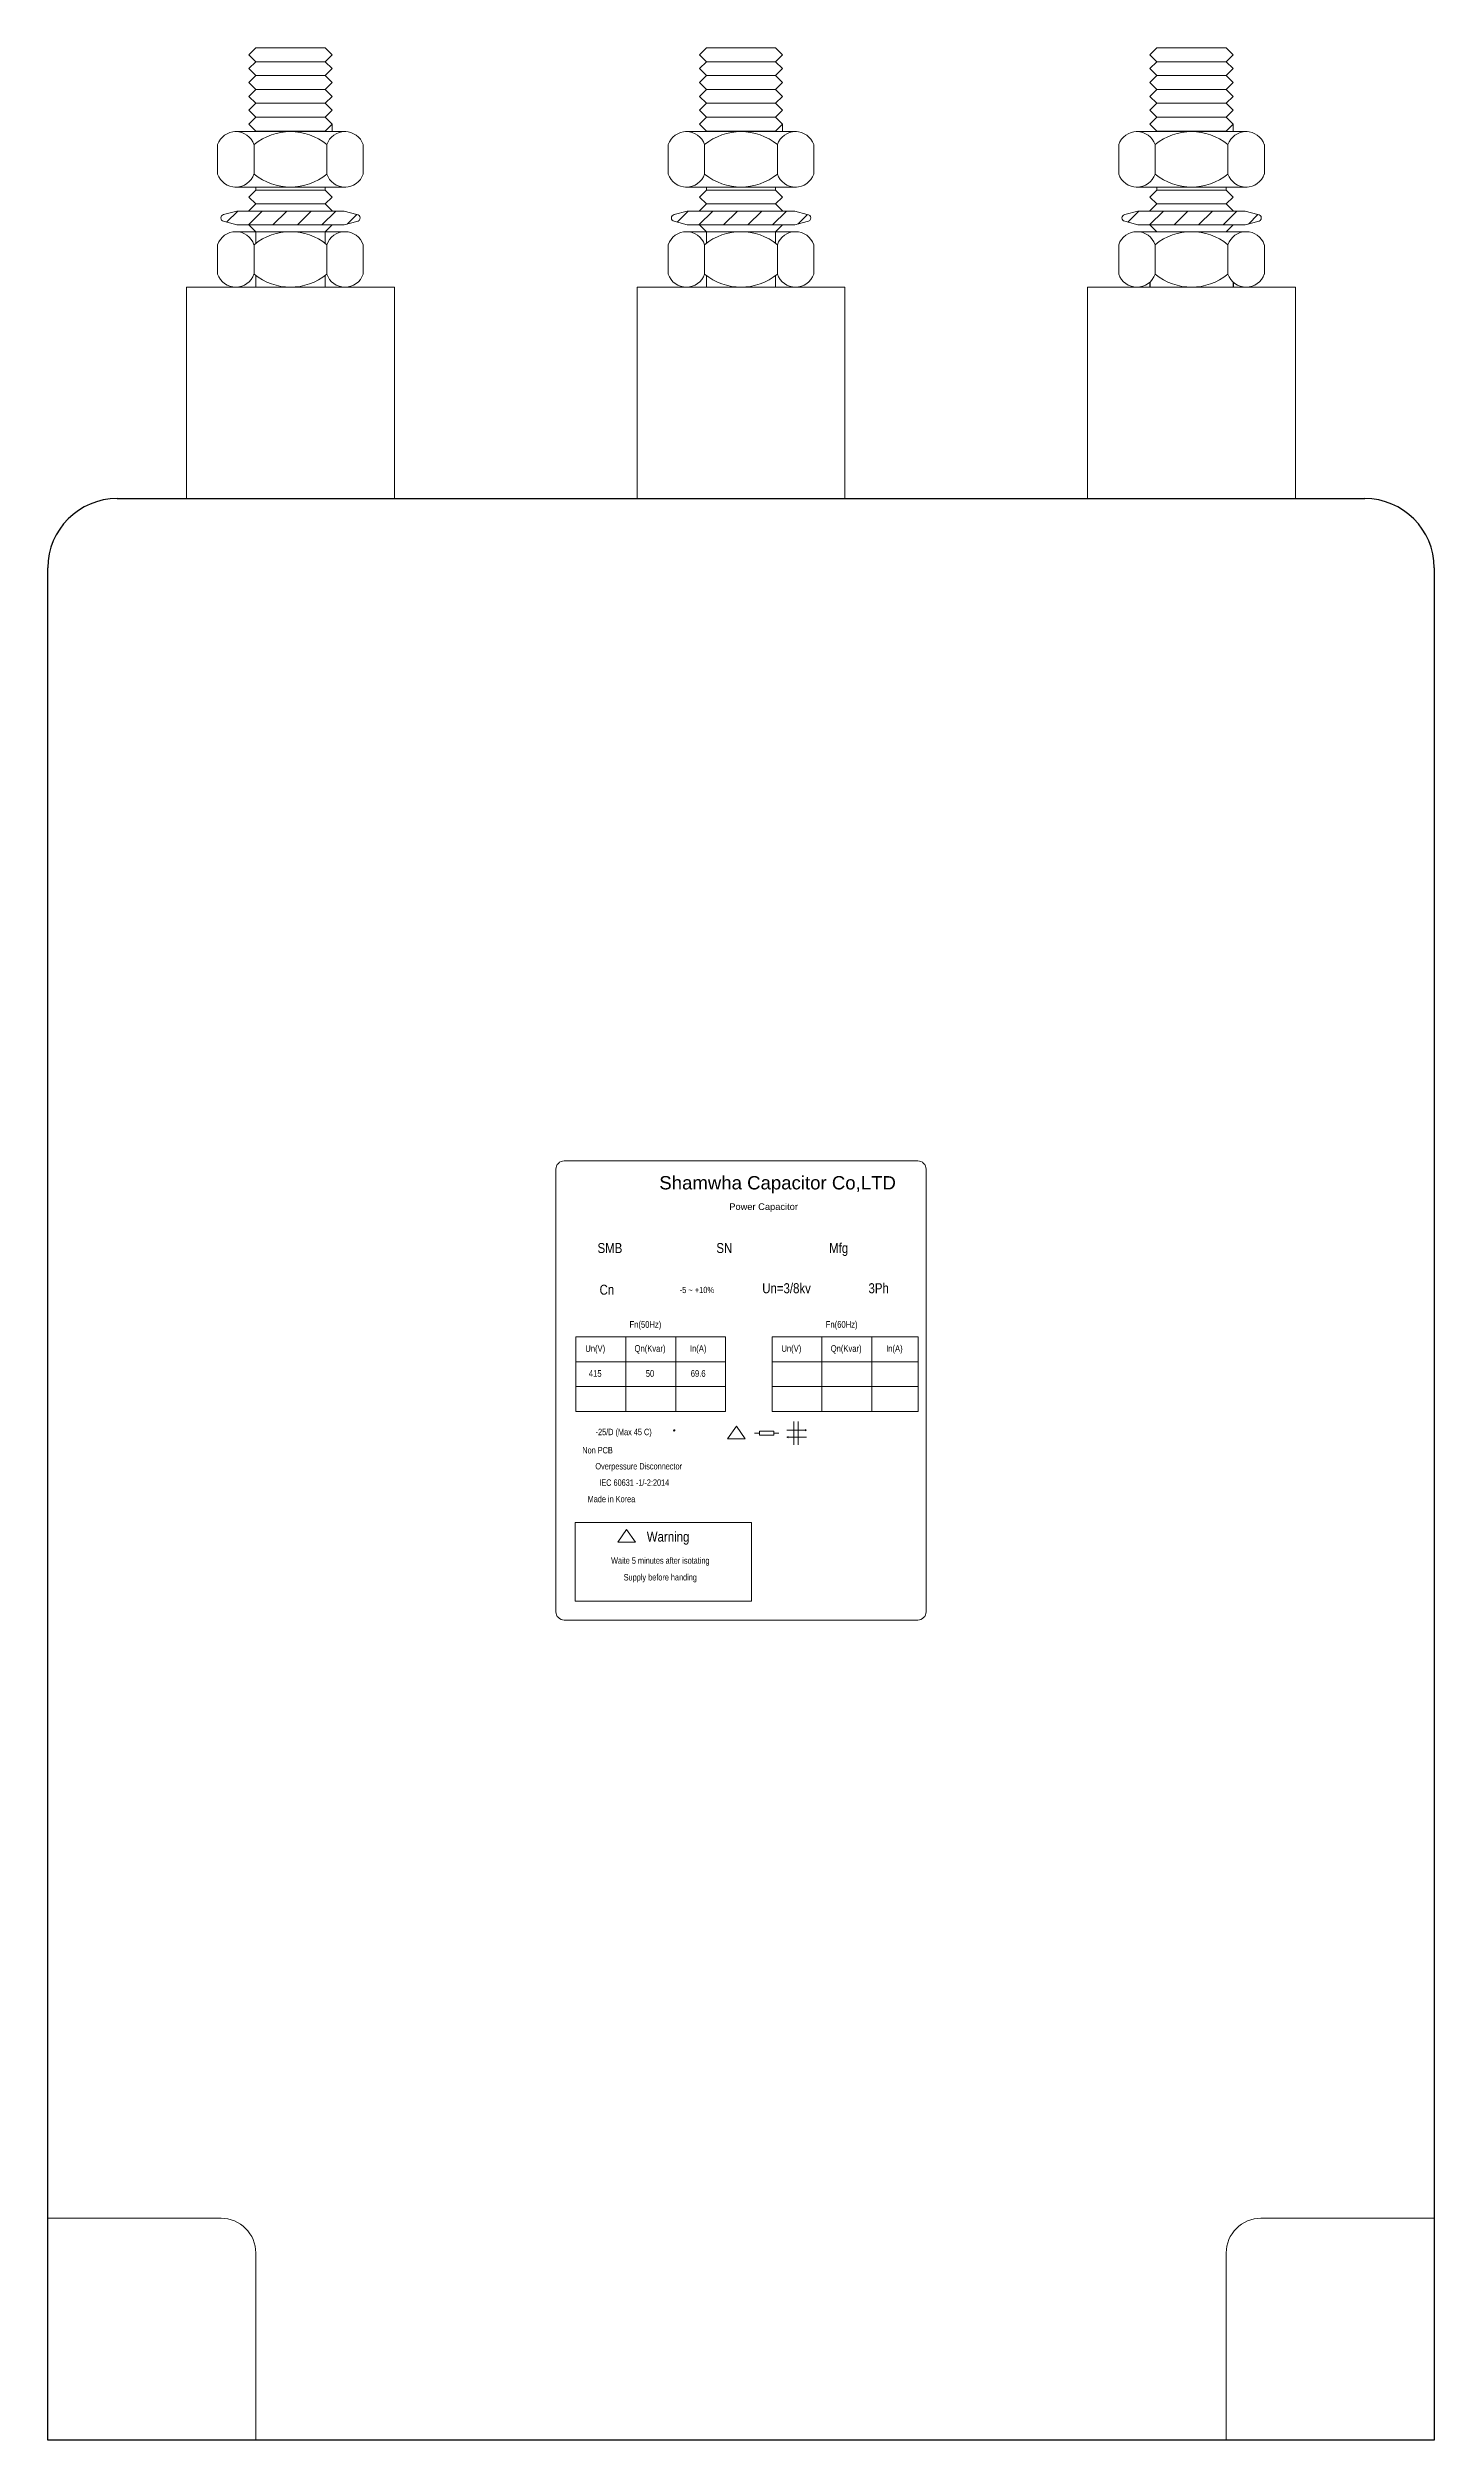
# Model space of a CAD drawing. Header units: millimetres. Extents: x 0 to 200, y 0 to 345.
import ezdxf
from ezdxf.enums import TextEntityAlignment as Align

# ---------------------------------------------------------------- set-up
doc = ezdxf.new("R2010")
doc.units = ezdxf.units.MM
doc.layers.add('00', color=7, linetype='Continuous', lineweight=0)
doc.styles.add('Helvetica-Narrow', font='txt')

# ---------------------------------------------------------------- blocks, each defined once
blk = doc.blocks.new('*U483')
at = {"lineweight": 5}
h = blk.add_hatch(dxfattribs=at)
h.set_pattern_fill('ANSI31', color=74, scale=20, style=0)
h.set_pattern_definition([(45, (-1139.0405, -869.7208), (-1.767767, 1.767767), [])])
h.paths.add_polyline_path([(-55.44, 107.01), (-57.25, 107.51), (-59.5, 107.51), (-72.75, 107.51), (-74.7, 106.99, 0.727937), (-74.7, 106.04), (-72.75, 105.51), (-70.5, 105.51), (-57.25, 105.51), (-55.44, 106.01, 1)])
h = blk.add_hatch(dxfattribs=at)
h.set_pattern_fill('ANSI31', color=74, scale=20, style=0)
h.set_pattern_definition([(45, (-1074.0405, -869.7208), (-1.767767, 1.767767), [])])
h.paths.add_polyline_path([(9.56, 107.01), (7.75, 107.51), (5.5, 107.51), (-7.75, 107.51), (-9.7, 106.99, 0.727937), (-9.7, 106.04), (-7.75, 105.51), (-5.5, 105.51), (7.75, 105.51), (9.56, 106.01, 1)])
h = blk.add_hatch(dxfattribs=at)
h.set_pattern_fill('ANSI31', color=74, scale=20, style=0)
h.set_pattern_definition([(45, (-1009.0405, -869.7208), (-1.767767, 1.767767), [])])
h.paths.add_polyline_path([(74.56, 107.01), (72.75, 107.51), (70.5, 107.51), (57.25, 107.51), (55.3, 106.99, 0.727937), (55.3, 106.04), (57.25, 105.51), (59.5, 105.51), (72.75, 105.51), (74.56, 106.01, 1)])
at = {"color": 74, "lineweight": 5}
for p, q in [((-70, 129.04), (-71, 130.04)), ((-70, 127.04), (-71, 128.04)), ((-60, 129.04), (-70, 129.04)), ((-60, 129.04), (-59, 130.04)), ((-60, 127.04), (-59, 128.04)), ((-5, 129.04), (-6, 130.04)), ((-5, 127.04), (-6, 128.04)), ((5, 129.04), (-5, 129.04)), ((5, 129.04), (6, 130.04)), ((5, 127.04), (6, 128.04)), ((60, 129.04), (59, 130.04)), ((60, 127.04), (59, 128.04)), ((70, 129.04), (60, 129.04)), ((70, 129.04), (71, 130.04)), ((70, 127.04), (71, 128.04)), ((-70, 125.04), (-71, 126.04)), ((-70, 125.04), (-71, 126.04)), ((-60, 127.04), (-70, 127.04)), ((-60, 125.04), (-70, 125.04)), ((-60, 125.04), (-70, 125.04)), ((-60, 125.04), (-59, 126.04)), ((-60, 125.04), (-59, 126.04)), ((-5, 125.04), (-6, 126.04)), ((-5, 125.04), (-6, 126.04)), ((5, 127.04), (-5, 127.04)), ((5, 125.04), (-5, 125.04)), ((5, 125.04), (-5, 125.04)), ((5, 125.04), (6, 126.04)), ((5, 125.04), (6, 126.04)), ((60, 125.04), (59, 126.04)), ((60, 125.04), (59, 126.04)), ((70, 127.04), (60, 127.04)), ((70, 125.04), (60, 125.04)), ((70, 125.04), (60, 125.04)), ((70, 125.04), (71, 126.04)), ((70, 125.04), (71, 126.04)), ((-70, 123.04), (-71, 124.04)), ((-70, 123.04), (-71, 124.04)), ((-70, 121.04), (-71, 122.04)), ((-60, 123.04), (-70, 123.04)), ((-60, 123.04), (-70, 123.04)), ((-60, 121.04), (-70, 121.04)), ((-60, 123.04), (-59, 124.04)), ((-60, 123.04), (-59, 124.04)), ((-60, 121.04), (-59, 122.04)), ((-5, 123.04), (-6, 124.04)), ((-5, 123.04), (-6, 124.04)), ((-5, 121.04), (-6, 122.04)), ((5, 123.04), (-5, 123.04)), ((5, 123.04), (-5, 123.04)), ((5, 121.04), (-5, 121.04)), ((5, 123.04), (6, 124.04)), ((5, 123.04), (6, 124.04)), ((5, 121.04), (6, 122.04)), ((60, 123.04), (59, 124.04)), ((60, 123.04), (59, 124.04)), ((60, 121.04), (59, 122.04)), ((70, 123.04), (60, 123.04)), ((70, 123.04), (60, 123.04)), ((70, 121.04), (60, 121.04)), ((70, 123.04), (71, 124.04)), ((70, 123.04), (71, 124.04)), ((70, 121.04), (71, 122.04)), ((-70, 119.04), (-71, 120.04)), ((-60, 119.04), (-70, 119.04)), ((-60, 119.04), (-59, 120.04)), ((-5, 119.04), (-6, 120.04)), ((5, 119.04), (-5, 119.04)), ((5, 119.04), (6, 120.04)), ((60, 119.04), (59, 120.04)), ((70, 119.04), (60, 119.04)), ((70, 119.04), (71, 120.04)), ((-70, 110.53), (-70, 110.96)), ((-60, 110.53), (-70, 110.53)), ((-60, 110.53), (-60, 110.96)), ((-5, 110.53), (-5, 110.96)), ((5, 110.53), (-5, 110.53)), ((5, 110.53), (5, 110.96)), ((60, 110.53), (60, 110.96)), ((70, 110.53), (60, 110.53)), ((70, 110.53), (70, 110.96)), ((-72.75, 107.51), (-74.65, 107)), ((-72.75, 107.51), (-70.5, 107.51)), ((-72.75, 107.51), (-57.25, 107.51)), ((-70, 108.53), (-71, 109.53)), ((-70.99, 107.51), (-71, 107.53)), ((-70.99, 107.51), (-71, 107.53)), ((-60, 108.53), (-70, 108.53)), ((-60, 108.53), (-59, 109.53)), ((-57.25, 107.51), (-59.5, 107.51)), ((-59.01, 107.51), (-59, 107.53)), ((-59.01, 107.51), (-59, 107.53)), ((-55.44, 107.01), (-57.25, 107.51)), ((-7.75, 107.51), (-9.65, 107)), ((-7.75, 107.51), (7.75, 107.51)), ((-7.75, 107.51), (-5.5, 107.51)), ((-5, 108.53), (-6, 109.53)), ((-5.99, 107.51), (-6, 107.53)), ((-5.99, 107.51), (-6, 107.53)), ((5, 108.53), (-5, 108.53)), ((5, 108.53), (6, 109.53)), ((7.75, 107.51), (5.5, 107.51)), ((5.99, 107.51), (6, 107.53)), ((5.99, 107.51), (6, 107.53)), ((9.56, 107.01), (7.75, 107.51)), ((57.25, 107.51), (55.35, 107)), ((57.25, 107.51), (59.5, 107.51)), ((57.25, 107.51), (72.75, 107.51)), ((60, 108.53), (59, 109.53)), ((59.01, 107.51), (59, 107.53)), ((59.01, 107.51), (59, 107.53)), ((70, 108.53), (60, 108.53)), ((70, 108.53), (71, 109.53)), ((72.75, 107.51), (70.5, 107.51)), ((70.99, 107.51), (71, 107.53)), ((70.99, 107.51), (71, 107.53)), ((74.56, 107.01), (72.75, 107.51)), ((-72.75, 105.51), (-74.65, 106.03)), ((-70.5, 105.51), (-72.75, 105.51)), ((-57.25, 105.51), (-72.75, 105.51)), ((-70, 104.53), (-71, 105.53)), ((-70, 104.53), (-70, 102.85)), ((-60, 104.53), (-70, 104.53)), ((-60, 104.53), (-70, 104.53)), ((-60, 104.53), (-59, 105.53)), ((-60, 104.53), (-59, 105.53)), ((-60, 104.53), (-60, 102.85)), ((-57.25, 105.51), (-59.5, 105.51)), ((-55.44, 106.01), (-57.25, 105.51)), ((-7.75, 105.51), (-9.65, 106.03)), ((7.75, 105.51), (-7.75, 105.51)), ((-5.5, 105.51), (-7.75, 105.51)), ((-5, 104.53), (-6, 105.53)), ((-5, 104.53), (-5, 102.85)), ((5, 104.53), (-5, 104.53)), ((5, 104.53), (-5, 104.53)), ((5, 104.53), (6, 105.53)), ((5, 104.53), (6, 105.53)), ((5, 104.53), (5, 102.85)), ((7.75, 105.51), (5.5, 105.51)), ((9.56, 106.01), (7.75, 105.51)), ((57.25, 105.51), (55.35, 106.03)), ((59.5, 105.51), (57.25, 105.51)), ((72.75, 105.51), (57.25, 105.51)), ((60, 104.53), (59, 105.53)), ((70, 104.53), (60, 104.53)), ((70, 104.53), (60, 104.53)), ((70, 104.53), (71, 105.53)), ((70, 104.53), (71, 105.53)), ((72.75, 105.51), (70.5, 105.51)), ((74.56, 106.01), (72.75, 105.51)), ((-75.5, 98.4), (-75.5, 102.65)), ((-54.5, 98.4), (-54.5, 102.65)), ((-10.5, 98.4), (-10.5, 102.65)), ((10.5, 98.4), (10.5, 102.65)), ((54.5, 98.4), (54.5, 102.65)), ((75.5, 98.4), (75.5, 102.65)), ((-70, 98.21), (-70, 96.53)), ((-60, 98.21), (-60, 96.53)), ((-5, 98.21), (-5, 96.53)), ((5, 98.21), (5, 96.53)), ((-50, 96.53), (-80, 96.53)), ((-80, 96.53), (-80, 66.04)), ((-50, 66.04), (-50, 96.53)), ((-50, 66.04), (-50, 94.53)), ((15, 96.53), (-15, 96.53)), ((-15, 96.53), (-15, 66.04)), ((-15, 96.53), (-15, 66.04)), ((-15, 96.53), (-15, 66.04)), ((15, 66.04), (15, 96.53)), ((15, 66.04), (15, 96.53)), ((15, 66.04), (15, 96.53)), ((15, 66.04), (15, 94.53)), ((15, 66.04), (15, 94.53)), ((15, 66.04), (15, 94.53)), ((80, 96.53), (50, 96.53)), ((50, 96.53), (50, 66.04)), ((50, 96.53), (50, 66.04)), ((50, 96.53), (50, 66.04)), ((80, 66.04), (80, 96.53)), ((80, 66.04), (80, 96.53)), ((80, 66.04), (80, 96.53)), ((80, 66.04), (80, 94.53)), ((80, 66.04), (80, 94.53)), ((80, 66.04), (80, 94.53)), ((-65, 66.04), (-50, 66.04)), ((0, 66.04), (15, 66.04)), ((0, 66.04), (15, 66.04)), ((0, 66.04), (15, 66.04)), ((65, 66.04), (80, 66.04)), ((65, 66.04), (80, 66.04)), ((65, 66.04), (80, 66.04))]:
    blk.add_line(p, q, dxfattribs=at)
at = {"color": 74}
for p, q in [((59, 97.26), (59, 96.53)), ((71.01, 97.24), (71.01, 96.53)), ((-90, 66.04), (90, 66.04)), ((-90, 66.04), (90, 66.04)), ((-100, -213.96), (-100, 56.04)), ((100, 56.04), (100, -213.96)), ((100, -213.96), (-100, -213.96))]:
    blk.add_line(p, q, dxfattribs=at)
at = {"lineweight": 9}
for p, q in [((-16.62, -54.83), (-16.62, -65.63)), ((-9.42, -54.83), (-9.42, -65.63)), ((11.68, -54.83), (11.68, -65.63)), ((18.88, -54.83), (18.88, -65.63)), ((-23.82, -58.43), (-2.22, -58.43)), ((25.54, -58.43), (4.48, -58.43)), ((-23.82, -62.03), (-2.22, -62.03)), ((25.54, -62.03), (4.48, -62.03)), ((-23.82, -65.63), (-2.22, -65.63)), ((2.67, -68.73), (1.95, -68.73)), ((25.54, -65.63), (4.48, -65.63)), ((4.74, -68.73), (5.46, -68.73)), ((6.6, -68.29), (9.45, -68.29)), ((7.64, -67.06), (7.64, -70.43)), ((8.27, -67.06), (8.27, -70.43)), ((9.45, -68.29), (9.25, -68.19)), ((9.45, -68.29), (9.25, -68.39)), ((9.45, -68.29), (9.28, -68.29)), ((9.45, -68.29), (9.28, -68.29)), ((-1.93, -69.56), (0.6, -69.56)), ((6.6, -69.3), (6.8, -69.2)), ((9.45, -69.3), (6.6, -69.3)), ((6.6, -69.3), (6.77, -69.3)), ((6.6, -69.3), (6.8, -69.4)), ((6.6, -69.3), (6.77, -69.3))]:
    blk.add_line(p, q, dxfattribs=at)
at = {"color": 1, "lineweight": 9}
blk.add_line((-17.76, -84.45), (-15.23, -84.45), dxfattribs=at)
at = {"lineweight": 9}
blk.add_lwpolyline([(-25.5, -95.69), (25.5, -95.69, 0.414214), (26.7, -94.49), (26.7, -30.68, 0.414214), (25.5, -29.48), (-25.5, -29.48, 0.414214), (-26.7, -30.68), (-26.7, -94.49, 0.414214)], format="xyb", close=True, dxfattribs=at)
for points in [[(-23.82, -65.63), (-2.22, -65.63), (-2.22, -54.83), (-23.82, -54.83)], [(25.54, -65.63), (4.48, -65.63), (4.48, -54.83), (25.54, -54.83)], [(2.67, -69.02), (4.74, -69.02), (4.74, -68.44), (2.67, -68.44)], [(-23.93, -92.98), (1.52, -92.98), (1.52, -81.64), (-23.93, -81.64)]]:
    blk.add_lwpolyline(points, close=True, dxfattribs=at)
for points in [[(-1.93, -69.56), (-0.67, -67.74)], [(0.6, -69.56), (-0.67, -67.74)]]:
    blk.add_lwpolyline(points, dxfattribs=at)
at = {"color": 1, "lineweight": 9}
for points in [[(-17.76, -84.45), (-16.5, -82.62)], [(-15.23, -84.45), (-16.5, -82.62)]]:
    blk.add_lwpolyline(points, dxfattribs=at)
at = {"color": 8, "lineweight": 9}
for points in [[(-100, -181.96), (-75, -181.96, -0.414214), (-70, -186.96), (-70, -213.96)], [(100, -181.96), (75, -181.96, 0.414214), (70, -186.96), (70, -213.96)]]:
    blk.add_lwpolyline(points, format="xyb", dxfattribs=at)
at = {"lineweight": 9}
blk.add_circle((-9.63, -68.35), 0.105, dxfattribs=at)
at = {"color": 74, "lineweight": 5}
for centre, start, end in [((-74.54, 106.51), 102.246, 257.754), ((-55.44, 106.51), 270, 90), ((-9.54, 106.51), 102.246, 257.754), ((9.56, 106.51), 270, 90), ((55.46, 106.51), 102.246, 257.754), ((74.56, 106.51), 270, 90)]:
    blk.add_arc(centre, 0.5, start, end, dxfattribs=at)
at = {"color": 74}
for centre, start, end in [((-90, 56.04), 90, 180), ((90, 56.04), 0, 90)]:
    blk.add_arc(centre, 10, start, end, dxfattribs=at)
at = {"layer": '00', "color": 74, "lineweight": 5}
for p, q in [((-71, 130.04), (-70, 131.04)), ((-71, 128.04), (-70, 129.04)), ((-70, 131.04), (-60, 131.04)), ((-70, 129.04), (-60, 129.04)), ((-59, 130.04), (-60, 131.04)), ((-59, 128.04), (-60, 129.04)), ((-6, 130.04), (-5, 131.04)), ((-6, 128.04), (-5, 129.04)), ((-5, 131.04), (5, 131.04)), ((-5, 129.04), (5, 129.04)), ((6, 130.04), (5, 131.04)), ((6, 128.04), (5, 129.04)), ((59, 130.04), (60, 131.04)), ((59, 128.04), (60, 129.04)), ((60, 131.04), (70, 131.04)), ((60, 129.04), (70, 129.04)), ((71, 130.04), (70, 131.04)), ((71, 128.04), (70, 129.04)), ((-71, 126.04), (-70, 127.04)), ((-71, 126.04), (-70, 127.04)), ((-71, 124.04), (-70, 125.04)), ((-71, 124.04), (-70, 125.04)), ((-70, 127.04), (-60, 127.04)), ((-70, 127.04), (-60, 127.04)), ((-70, 125.04), (-60, 125.04)), ((-70, 125.04), (-60, 125.04)), ((-59, 126.04), (-60, 127.04)), ((-59, 126.04), (-60, 127.04)), ((-59, 124.04), (-60, 125.04)), ((-59, 124.04), (-60, 125.04)), ((-6, 126.04), (-5, 127.04)), ((-6, 126.04), (-5, 127.04)), ((-6, 124.04), (-5, 125.04)), ((-6, 124.04), (-5, 125.04)), ((-5, 127.04), (5, 127.04)), ((-5, 127.04), (5, 127.04)), ((-5, 125.04), (5, 125.04)), ((-5, 125.04), (5, 125.04)), ((6, 126.04), (5, 127.04)), ((6, 126.04), (5, 127.04)), ((6, 124.04), (5, 125.04)), ((6, 124.04), (5, 125.04)), ((59, 126.04), (60, 127.04)), ((59, 126.04), (60, 127.04)), ((59, 124.04), (60, 125.04)), ((59, 124.04), (60, 125.04)), ((60, 127.04), (70, 127.04)), ((60, 127.04), (70, 127.04)), ((60, 125.04), (70, 125.04)), ((60, 125.04), (70, 125.04)), ((71, 126.04), (70, 127.04)), ((71, 126.04), (70, 127.04)), ((71, 124.04), (70, 125.04)), ((71, 124.04), (70, 125.04)), ((-71, 122.04), (-70, 123.04)), ((-71, 120.04), (-70, 121.04)), ((-70, 123.04), (-60, 123.04)), ((-70, 121.04), (-60, 121.04)), ((-59, 122.04), (-60, 123.04)), ((-59, 120.04), (-60, 121.04)), ((-6, 122.04), (-5, 123.04)), ((-6, 120.04), (-5, 121.04)), ((-5, 123.04), (5, 123.04)), ((-5, 121.04), (5, 121.04)), ((6, 122.04), (5, 123.04)), ((6, 120.04), (5, 121.04)), ((59, 122.04), (60, 123.04)), ((59, 120.04), (60, 121.04)), ((60, 123.04), (70, 123.04)), ((60, 121.04), (70, 121.04)), ((71, 122.04), (70, 123.04)), ((71, 120.04), (70, 121.04)), ((-57, 118.96), (-73, 118.96)), ((-73, 118.96), (-58.99, 118.96)), ((-59, 118.96), (-59, 120.04)), ((-8, 118.96), (6.01, 118.96)), ((8, 118.96), (-8, 118.96)), ((6, 118.96), (6, 120.04)), ((57, 118.96), (71.01, 118.96)), ((73, 118.96), (57, 118.96)), ((71, 118.96), (71, 120.04)), ((-75.5, 117.09), (-75.5, 112.84)), ((-70.25, 112.84), (-70.25, 117.09)), ((-59.75, 112.84), (-59.75, 117.09)), ((-54.5, 117.09), (-54.5, 112.84)), ((-10.5, 117.09), (-10.5, 112.84)), ((-5.25, 112.84), (-5.25, 117.09)), ((5.25, 112.84), (5.25, 117.09)), ((10.5, 117.09), (10.5, 112.84)), ((54.5, 117.09), (54.5, 112.84)), ((59.75, 112.84), (59.75, 117.09)), ((70.25, 112.84), (70.25, 117.09)), ((75.5, 117.09), (75.5, 112.84)), ((-57, 110.96), (-73, 110.96)), ((-71, 109.53), (-70, 110.53)), ((-70, 110.53), (-60, 110.53)), ((-59, 109.53), (-60, 110.53)), ((8, 110.96), (-8, 110.96)), ((-6, 109.53), (-5, 110.53)), ((-5, 110.53), (5, 110.53)), ((6, 109.53), (5, 110.53)), ((73, 110.96), (57, 110.96)), ((59, 109.53), (60, 110.53)), ((60, 110.53), (70, 110.53)), ((71, 109.53), (70, 110.53)), ((-71, 107.53), (-70, 108.53)), ((-71, 107.53), (-70, 108.53)), ((-70, 108.53), (-60, 108.53)), ((-70, 108.53), (-60, 108.53)), ((-59, 107.53), (-60, 108.53)), ((-59, 107.53), (-60, 108.53)), ((-6, 107.53), (-5, 108.53)), ((-6, 107.53), (-5, 108.53)), ((-5, 108.53), (5, 108.53)), ((-5, 108.53), (5, 108.53)), ((6, 107.53), (5, 108.53)), ((6, 107.53), (5, 108.53)), ((59, 107.53), (60, 108.53)), ((59, 107.53), (60, 108.53)), ((60, 108.53), (70, 108.53)), ((60, 108.53), (70, 108.53)), ((71, 107.53), (70, 108.53)), ((71, 107.53), (70, 108.53)), ((-73, 104.53), (-58.99, 104.53)), ((-57, 104.53), (-73, 104.53)), ((-70, 104.53), (-60, 104.53)), ((8, 104.53), (-8, 104.53)), ((-8, 104.53), (6.01, 104.53)), ((-5, 104.53), (5, 104.53)), ((73, 104.53), (57, 104.53)), ((57, 104.53), (71.01, 104.53)), ((60, 104.53), (70, 104.53)), ((-75.5, 98.4), (-75.5, 102.65)), ((-75.5, 102.65), (-75.5, 98.4)), ((-70.25, 98.4), (-70.25, 102.65)), ((-59.75, 98.4), (-59.75, 102.65)), ((-54.5, 98.4), (-54.5, 102.65)), ((-54.5, 102.65), (-54.5, 98.4)), ((-10.5, 102.65), (-10.5, 98.4)), ((-10.5, 98.4), (-10.5, 102.65)), ((-5.25, 98.4), (-5.25, 102.65)), ((5.25, 98.4), (5.25, 102.65)), ((10.5, 102.65), (10.5, 98.4)), ((10.5, 98.4), (10.5, 102.65)), ((54.5, 102.65), (54.5, 98.4)), ((54.5, 98.4), (54.5, 102.65)), ((59.75, 98.4), (59.75, 102.65)), ((70.25, 98.4), (70.25, 102.65)), ((75.5, 102.65), (75.5, 98.4)), ((75.5, 98.4), (75.5, 102.65)), ((-57, 96.53), (-73, 96.53)), ((-57, 96.53), (-73, 96.53)), ((-71.01, 96.53), (-58.99, 96.53)), ((8, 96.53), (-8, 96.53)), ((8, 96.53), (-8, 96.53)), ((-6.01, 96.53), (6.01, 96.53)), ((73, 96.53), (57, 96.53)), ((73, 96.53), (57, 96.53)), ((58.99, 96.53), (71.01, 96.53))]:
    blk.add_line(p, q, dxfattribs=at)
for centre, radius, start, end in [((-72.88, 116.19), 2.77, 18.8098, 161.1902), ((-65, 110.68), 8.28, 50.6699, 129.3301), ((-57.13, 116.19), 2.77, 18.8098, 161.1902), ((-7.88, 116.19), 2.77, 18.8098, 161.1902), ((0, 110.68), 8.28, 50.6699, 129.3301), ((7.87, 116.19), 2.77, 18.8098, 161.1902), ((57.12, 116.19), 2.77, 18.8098, 161.1902), ((65, 110.68), 8.28, 50.6699, 129.3301), ((72.87, 116.19), 2.77, 18.8098, 161.1902), ((-72.88, 113.73), 2.77, 198.8098, 341.1902), ((-65, 119.25), 8.28, 230.6699, 309.3301), ((-57.13, 113.73), 2.77, 198.8098, 341.1902), ((-7.88, 113.73), 2.77, 198.8098, 341.1902), ((0, 119.25), 8.28, 230.6699, 309.3301), ((7.87, 113.73), 2.77, 198.8098, 341.1902), ((57.12, 113.73), 2.77, 198.8098, 341.1902), ((65, 119.25), 8.28, 230.6699, 309.3301), ((72.87, 113.73), 2.77, 198.8098, 341.1902), ((-72.88, 101.76), 2.77, 18.8098, 161.1902), ((-65, 96.25), 8.28, 50.6699, 129.3301), ((-57.13, 101.76), 2.77, 18.8098, 161.1902), ((-7.88, 101.76), 2.77, 18.8098, 161.1902), ((0, 96.25), 8.28, 50.6699, 129.3301), ((7.87, 101.76), 2.77, 18.8098, 161.1902), ((57.12, 101.76), 2.77, 18.8098, 161.1902), ((65, 96.25), 8.28, 50.6699, 129.3301), ((72.87, 101.76), 2.77, 18.8098, 161.1902), ((-72.88, 99.3), 2.77, 198.8098, 341.1902), ((-72.88, 99.3), 2.77, 198.8098, 341.1902), ((-65, 104.81), 8.28, 230.6699, 309.3301), ((-65, 104.81), 8.28, 230.6699, 309.3301), ((-57.13, 99.3), 2.77, 198.8098, 341.1902), ((-57.13, 99.3), 2.77, 198.8098, 341.1902), ((-7.88, 99.3), 2.77, 198.8098, 341.1902), ((-7.88, 99.3), 2.77, 198.8098, 341.1902), ((0, 104.81), 8.28, 230.6699, 309.3301), ((0, 104.81), 8.28, 230.6699, 309.3301), ((7.87, 99.3), 2.77, 198.8098, 341.1902), ((7.87, 99.3), 2.77, 198.8098, 341.1902), ((57.12, 99.3), 2.77, 198.8098, 341.1902), ((57.12, 99.3), 2.77, 198.8098, 341.1902), ((65, 104.81), 8.28, 230.6699, 309.3301), ((65, 104.81), 8.28, 230.6699, 309.3301), ((72.87, 99.3), 2.77, 198.8098, 341.1902), ((72.87, 99.3), 2.77, 198.8098, 341.1902)]:
    blk.add_arc(centre, radius, start, end, dxfattribs=at)
at = {"style": 'Helvetica-Narrow'}
for s, height, p in [('SMB', 1.44, (-18.91, -42.04)), ('SN', 1.44, (-2.41, -42.04)), ('Mfg', 1.44, (14.09, -42.04)), ('Cn', 1.44, (-19.35, -48.05)), ('Un=3/8kv', 1.44, (6.57, -47.84)), ('3Ph', 1.44, (19.86, -47.84)), ('Fn(50Hz)', 0.96, (-13.79, -53.06)), ('Fn(60Hz)', 0.96, (14.52, -53.06)), ('Un(V)', 0.96, (-21.03, -56.53)), ('Qn(Kvar)', 0.96, (-13.13, -56.53)), ('In(A)', 0.96, (-6.18, -56.53)), ('Un(V)', 0.96, (7.27, -56.53)), ('Qn(Kvar)', 0.96, (15.17, -56.53)), ('In(A)', 0.96, (22.13, -56.53)), ('-25/D (Max 45 C)', 0.9216, (-16.93, -68.57)), ('Non PCB', 0.922, (-20.7, -71.2)), ('Overpessure Disconnector', 0.9216, (-14.76, -73.51)), ('IEC 60631 -1/-2:2014', 0.9216, (-15.4, -75.87)), ('Made in Korea', 0.9216, (-18.69, -78.24)), ('Waite 5 minutes after isotating', 0.9216, (-11.64, -87.11)), ('Supply before handing', 0.9216, (-11.64, -89.52))]:
    blk.add_text(s, height=height, dxfattribs=at).set_placement(p, align=Align.MIDDLE_CENTER)
blk.add_text('-5 ~ +10%%%', height=0.9, dxfattribs=at).set_placement((-8.84, -48.09), align=Align.MIDDLE_LEFT)
at = {"color": 1, "style": 'Helvetica-Narrow'}
for s, height, p in [('415', 0.96, (-21.03, -60.13)), ('50', 0.96, (-13.13, -60.13)), ('69.6', 0.96, (-6.18, -60.13)), ('Warning', 1.44, (-10.52, -83.67))]:
    blk.add_text(s, height=height, dxfattribs=at).set_placement(p, align=Align.MIDDLE_CENTER)
at = {"color": 7, "attachment_point": 5}
for s, insert, char_height in [('{\\fArial|b0|i0|c0|p34;\\C5;Shamwha Capacitor Co,LTD}', (5.28, -32.92), 1.92), ('{\\fArial|b0|i0|c0|p34;\\C256;Power Capacitor}', (3.26, -36.22), 0.96)]:
    blk.add_mtext(s, dxfattribs=dict(at, insert=insert, char_height=char_height))

msp = doc.modelspace()

# ---------------------------------------------------------------- block references
msp.add_blockref('*U483', (100, 213.96))

doc.saveas('drawing.dxf')
